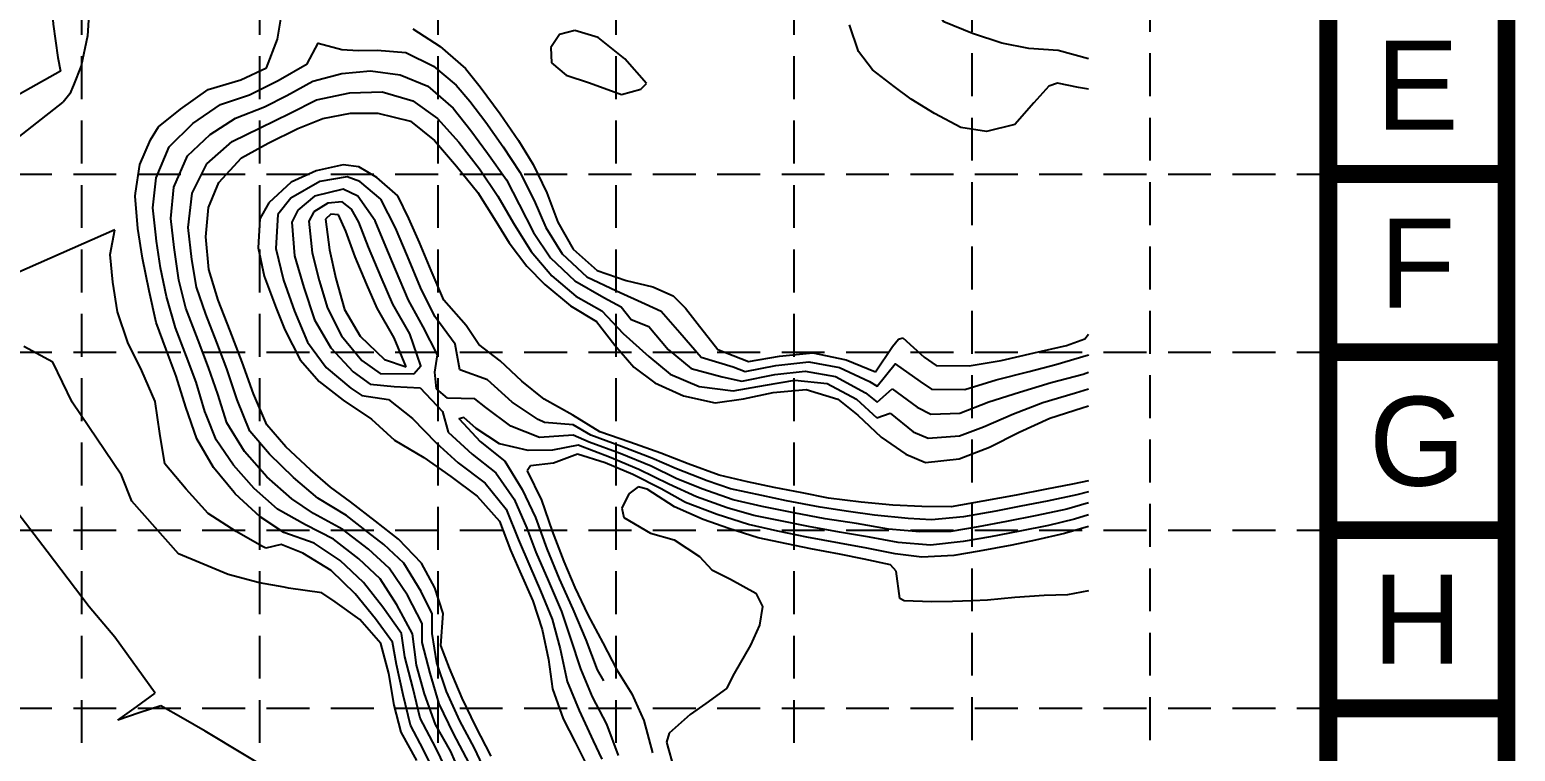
# Model space of a CAD drawing. Header units: inches. Extents: x 2387375 to 2389038, y 7083851 to 7084891.
# Drawn here: x 2388821.3 to 2389037.5, y 7084649.7 to 7084754.8 of the extents above; entities that cross this region are included whole.
import ezdxf
from ezdxf.enums import TextEntityAlignment as Align

# ---------------------------------------------------------------- set-up
doc = ezdxf.new("R2010")
doc.units = ezdxf.units.IN
doc.header["$MEASUREMENT"] = 0
doc.linetypes.add('HIDDEN', pattern=[0.375, 0.25, -0.125])
for name, color, linetype in [('BASE', 7, 'Continuous'), ('GRID', 254, 'HIDDEN'), ('JCTR1$0$TP-CT-MAJR', 251, 'Continuous'), ('JCTR1$0$TP-CT-MINR', 253, 'Continuous')]:
    doc.layers.add(name, color=color, linetype=linetype)
doc.styles.get("Standard").update_dxf_attribs({"font": 'ARIAL.TTF'})

msp = doc.modelspace()

# ---------------------------------------------------------------- linework, layer by layer
at = {"layer": 'BASE', "color": 9}
msp.add_line((2389010.32, 7084863.39), (2389010.32, 7083878.02), dxfattribs=at)
at = {"layer": 'BASE', "const_width": 2.59}
for points in [[(2387376.68, 7083852.09), (2389036.25, 7083852.09), (2389036.25, 7084889.32), (2387376.68, 7084889.32)], [(2387402.61, 7083878.02), (2389010.32, 7083878.02), (2389010.32, 7084863.39), (2387402.61, 7084863.39)]]:
    msp.add_lwpolyline(points, close=True, dxfattribs=at)
for points in [[(2389036.25, 7084733.74), (2389010.32, 7084733.74)], [(2389036.25, 7084707.81), (2389010.32, 7084707.81)], [(2389036.25, 7084681.88), (2389010.32, 7084681.88)], [(2389036.25, 7084655.94), (2389010.32, 7084655.94)]]:
    msp.add_lwpolyline(points, dxfattribs=at)
at = {"layer": 'GRID', "color": 252, "linetype": 'HIDDEN', "ltscale": 25}
for p, q in [((2388828.8, 7084863.39), (2388828.8, 7083955.7)), ((2388854.73, 7084863.39), (2388854.73, 7083955.7)), ((2388880.66, 7084863.39), (2388880.66, 7083955.7)), ((2388906.59, 7084863.39), (2388906.59, 7083955.7)), ((2388932.52, 7084863.39), (2388932.52, 7083955.7)), ((2388958.41, 7084863.82), (2388958.41, 7083955.7)), ((2388984.34, 7084863.82), (2388984.34, 7083955.7)), ((2387402.61, 7084733.74), (2389010.32, 7084733.74)), ((2387402.61, 7084707.81), (2389010.32, 7084707.81)), ((2387402.61, 7084681.88), (2389010.32, 7084681.88)), ((2387402.61, 7084655.94), (2389010.32, 7084655.94))]:
    msp.add_line(p, q, dxfattribs=at)
at = {"layer": 'JCTR1$0$TP-CT-MAJR', "color": 35, "elevation": 605}
for points in [[(2388825.65, 7084765.39), (2388825.61, 7084764.98), (2388824.32, 7084760.21), (2388824.67, 7084755.56), (2388825.36, 7084750.7), (2388825.72, 7084748.74)], [(2388975.39, 7084750.54), (2388970.99, 7084751.71), (2388966.72, 7084752.01), (2388962.81, 7084752.79), (2388958.5, 7084754.19), (2388954.35, 7084755.89), (2388952.35, 7084758.92), (2388951.18, 7084763.48), (2388951.4, 7084765.39)], [(2388839.62, 7084724.91), (2388839.18, 7084728.81), (2388839.69, 7084733.19), (2388841.58, 7084737.69), (2388845.02, 7084741.1), (2388849.04, 7084743.85), (2388853.28, 7084745.29), (2388857.45, 7084747.35), (2388861.67, 7084749.79), (2388863.26, 7084752.79), (2388866.68, 7084751.87), (2388869.09, 7084751.73), (2388871.83, 7084751.79), (2388876.04, 7084751.42), (2388880.03, 7084749.45), (2388883.36, 7084746.67), (2388885.34, 7084744.34), (2388887.64, 7084741.3), (2388890.17, 7084737.71), (2388892.62, 7084734.02), (2388894.68, 7084729.87), (2388896.38, 7084725.97), (2388898.8, 7084722.11), (2388902.38, 7084718.78), (2388906.67, 7084716.72), (2388910.88, 7084714.82), (2388913.17, 7084713.79), (2388915.89, 7084710.67), (2388919, 7084707.06), (2388923.67, 7084705.66), (2388925.44, 7084704.99), (2388929.9, 7084705.84), (2388934.68, 7084706.39), (2388939.17, 7084705.56), (2388943.52, 7084703.52), (2388944.63, 7084702.83), (2388947.27, 7084706.08), (2388950.9, 7084703.53), (2388952.56, 7084702.4), (2388957.41, 7084702.39), (2388961.96, 7084703.76), (2388966.76, 7084705.01), (2388970.66, 7084706), (2388975.39, 7084707.41), (2388975.39, 7084707.41)], [(2388846.99, 7084698.57), (2388846.76, 7084699.16), (2388845.49, 7084703.43), (2388844.08, 7084707.15), (2388842.47, 7084711.37), (2388841.16, 7084715.9), (2388840.32, 7084720.1), (2388839.73, 7084723.96), (2388839.62, 7084724.91)], [(2388887.83, 7084636.91), (2388887.79, 7084637.01), (2388885.81, 7084640.58), (2388884.48, 7084645.26), (2388882.56, 7084649.65), (2388880.33, 7084653.59), (2388878.75, 7084658.06), (2388877.56, 7084662.24), (2388876.99, 7084666.79), (2388874.71, 7084671.01), (2388872.3, 7084674.78), (2388869.19, 7084677.71), (2388865.5, 7084680.56), (2388861.42, 7084682.68), (2388857.35, 7084684.94), (2388853.93, 7084687.95), (2388850.95, 7084691.33), (2388848.38, 7084695.05), (2388846.99, 7084698.57)], [(2388975.39, 7084684.13), (2388973.35, 7084683.5), (2388969.6, 7084682.58), (2388965.43, 7084681.76), (2388961.15, 7084680.92), (2388957.18, 7084680.21), (2388952.38, 7084679.71), (2388947.69, 7084680.09), (2388943.52, 7084680.88), (2388939.15, 7084681.57), (2388934.62, 7084682.4), (2388930.3, 7084683.27), (2388926.69, 7084684.04), (2388922.79, 7084685.12), (2388918.34, 7084686.76), (2388914.3, 7084688.57), (2388909.93, 7084690.73), (2388905.68, 7084692.53), (2388901.09, 7084694.24), (2388897.37, 7084693.52), (2388893.81, 7084693.46), (2388889.67, 7084694.46), (2388886.24, 7084696.71), (2388884.44, 7084698.31), (2388883.77, 7084698.09), (2388886.83, 7084694.8), (2388890.42, 7084691.95), (2388892.94, 7084687.82), (2388894.9, 7084683.73), (2388896.54, 7084679.14), (2388898.35, 7084674.79), (2388900.33, 7084670.37), (2388902.22, 7084665.89), (2388903.88, 7084661.53), (2388904.8, 7084659.95)]]:
    msp.add_lwpolyline(points, dxfattribs=at)
at = {"layer": 'JCTR1$0$TP-CT-MAJR', "color": 35}
msp.add_lwpolyline([(2388825.72, 7084748.74), (2388781.7, 7084724.02)], dxfattribs=at)
at = {"layer": 'JCTR1$0$TP-CT-MAJR', "color": 35, "elevation": 605}
msp.add_lwpolyline([(2388877.19, 7084704.63), (2388878.22, 7084705.83), (2388876.59, 7084710.46), (2388874.13, 7084714.79), (2388872.43, 7084718.74), (2388870.59, 7084723.1), (2388869.17, 7084726.72), (2388868.13, 7084728.62), (2388866.73, 7084729.71), (2388864.67, 7084729.52), (2388862.61, 7084728.23), (2388861.88, 7084726.9), (2388862.36, 7084722.28), (2388863.4, 7084718.25), (2388864.6, 7084714.19), (2388866.66, 7084710.2), (2388869.6, 7084706.57), (2388872.28, 7084704.72), (2388877.19, 7084704.63)], close=True, dxfattribs=at)
at = {"layer": 'JCTR1$0$TP-CT-MINR', "color": 35}
for p, q in [((2388829.95, 7084758.49, 606), (2388829.65, 7084753.89, 606)), ((2388857.35, 7084753.36, 606), (2388858.03, 7084757.48, 606)), ((2388877.03, 7084754.87, 606), (2388881, 7084752.33, 606)), ((2388941.94, 7084751.59, 606), (2388940.6, 7084755.49, 606)), ((2388829.65, 7084753.89, 606), (2388828.74, 7084749.5, 606)), ((2388855.74, 7084749.22, 606), (2388857.35, 7084753.36, 606)), ((2388898.4, 7084754.04, 607), (2388897.13, 7084752.16, 607)), ((2388900.61, 7084754.65, 607), (2388898.4, 7084754.04, 607)), ((2388904.01, 7084753.64, 607), (2388900.61, 7084754.65, 607)), ((2388907.91, 7084750.52, 607), (2388904.01, 7084753.64, 607)), ((2388904.01, 7084753.64, 607), (2388904.01, 7084753.64, 607)), ((2388881, 7084752.33, 606), (2388884.72, 7084749.1, 606)), ((2388897.13, 7084752.16, 607), (2388897.23, 7084749.92, 607)), ((2388943.94, 7084748.94, 606), (2388941.94, 7084751.59, 606)), ((2388828.74, 7084749.5, 606), (2388827.62, 7084746.67, 606)), ((2388851.99, 7084747.46, 606), (2388855.74, 7084749.22, 606)), ((2388866.68, 7084748.37, 604), (2388870.88, 7084748.76, 604)), ((2388870.88, 7084748.76, 604), (2388875.18, 7084748.19, 604)), ((2388884.72, 7084749.1, 606), (2388886.85, 7084746.42, 606)), ((2388897.23, 7084749.92, 607), (2388899.38, 7084748.14, 607)), ((2388911.05, 7084746.93, 607), (2388907.91, 7084750.52, 607)), ((2388947.13, 7084746.49, 606), (2388943.94, 7084748.94, 606)), ((2388827.62, 7084746.67, 606), (2388827.12, 7084745.4, 606)), ((2388847.22, 7084746.04, 606), (2388851.99, 7084747.46, 606)), ((2388858.7, 7084745.19, 604), (2388862.46, 7084747.28, 604)), ((2388862.46, 7084747.28, 604), (2388866.68, 7084748.37, 604)), ((2388875.18, 7084748.19, 604), (2388879.24, 7084746.55, 604)), ((2388879.24, 7084746.55, 604), (2388882.89, 7084743.35, 604)), ((2388886.85, 7084746.42, 606), (2388889.77, 7084742.52, 606)), ((2388899.38, 7084748.14, 607), (2388902.78, 7084747, 607)), ((2388902.78, 7084747, 607), (2388907.44, 7084745.33, 607)), ((2388910.24, 7084746.12, 607), (2388911.05, 7084746.93, 607)), ((2388949.61, 7084744.63, 606), (2388947.13, 7084746.49, 606)), ((2388969.65, 7084746.52, 606), (2388967.47, 7084744.12, 606)), ((2388970.89, 7084746.98, 606), (2388969.65, 7084746.52, 606)), ((2388973.94, 7084746.36, 606), (2388970.89, 7084746.98, 606)), ((2388975.39, 7084746.1, 606), (2388973.94, 7084746.36, 606)), ((2388792.65, 7084718.21, 606), (2388826.15, 7084744.2, 606)), ((2388827.12, 7084745.4, 606), (2388826.15, 7084744.2, 606)), ((2388843.19, 7084743.17, 606), (2388847.22, 7084746.04, 606)), ((2388855.44, 7084743.53, 604), (2388858.7, 7084745.19, 604)), ((2388859.16, 7084742.59, 603), (2388863.03, 7084744.57, 603)), ((2388863.03, 7084744.57, 603), (2388867.87, 7084745.56, 603)), ((2388867.87, 7084745.56, 603), (2388872.58, 7084745.72, 603)), ((2388872.58, 7084745.72, 603), (2388877.05, 7084744.4, 603)), ((2388877.05, 7084744.4, 603), (2388880.64, 7084741.82, 603)), ((2388907.44, 7084745.33, 607), (2388910.24, 7084746.12, 607)), ((2388953, 7084742.55, 606), (2388949.61, 7084744.63, 606)), ((2388967.47, 7084744.12, 606), (2388964.69, 7084740.97, 606)), ((2388840, 7084740.63, 606), (2388843.19, 7084743.17, 606)), ((2388851.22, 7084741.86, 604), (2388855.44, 7084743.53, 604)), ((2388854.83, 7084740.48, 603), (2388859.16, 7084742.59, 603)), ((2388863.93, 7084741.81, 602), (2388867.94, 7084742.62, 602)), ((2388867.94, 7084742.62, 602), (2388871.93, 7084742.61, 602)), ((2388871.93, 7084742.61, 602), (2388876.72, 7084741.45, 602)), ((2388882.89, 7084743.35, 604), (2388885.5, 7084740.07, 604)), ((2388889.77, 7084742.52, 606), (2388892.43, 7084738.65, 606)), ((2388956.83, 7084740.54, 606), (2388953, 7084742.55, 606)), ((2388838.85, 7084738.73, 606), (2388840, 7084740.63, 606)), ((2388847.51, 7084739.51, 604), (2388851.22, 7084741.86, 604)), ((2388850.73, 7084738.48, 603), (2388854.83, 7084740.48, 603)), ((2388855.99, 7084738.22, 602), (2388860.27, 7084740.35, 602)), ((2388860.27, 7084740.35, 602), (2388863.93, 7084741.81, 602)), ((2388876.72, 7084741.45, 602), (2388880.21, 7084738.62, 602)), ((2388880.64, 7084741.82, 603), (2388883.71, 7084738.37, 603)), ((2388885.5, 7084740.07, 604), (2388887.92, 7084736.78, 604)), ((2388960.55, 7084739.92, 606), (2388956.83, 7084740.54, 606)), ((2388964.69, 7084740.97, 606), (2388960.55, 7084739.92, 606)), ((2388837.31, 7084735.11, 606), (2388838.85, 7084738.73, 606)), ((2388844.23, 7084736.39, 604), (2388847.51, 7084739.51, 604)), ((2388847.03, 7084735.21, 603), (2388850.73, 7084738.48, 603)), ((2388852.1, 7084736.08, 602), (2388855.99, 7084738.22, 602)), ((2388880.21, 7084738.62, 602), (2388883.41, 7084734.91, 602)), ((2388883.71, 7084738.37, 603), (2388886.75, 7084734.48, 603)), ((2388892.43, 7084738.65, 606), (2388894.57, 7084735.13, 606)), ((2388842.26, 7084731.83, 604), (2388844.23, 7084736.39, 604)), ((2388848.77, 7084732.53, 602), (2388852.1, 7084736.08, 602)), ((2388887.92, 7084736.78, 604), (2388890.68, 7084732.9, 604)), ((2388836.67, 7084730.98, 606), (2388837.31, 7084735.11, 606)), ((2388844.92, 7084730.95, 603), (2388847.03, 7084735.21, 603)), ((2388862.95, 7084734.23, 602), (2388859.32, 7084732.56, 602)), ((2388866.88, 7084735.1, 602), (2388862.95, 7084734.23, 602)), ((2388867.47, 7084733.32, 603), (2388863.52, 7084732.66, 603)), ((2388869.17, 7084734.81, 602), (2388866.88, 7084735.1, 602)), ((2388869.32, 7084732.64, 603), (2388867.47, 7084733.32, 603)), ((2388871.81, 7084733.24, 602), (2388869.17, 7084734.81, 602)), ((2388874.87, 7084730.55, 602), (2388871.81, 7084733.24, 602)), ((2388883.41, 7084734.91, 602), (2388886.52, 7084731.04, 602)), ((2388886.75, 7084734.48, 603), (2388889.39, 7084730.52, 603)), ((2388894.57, 7084735.13, 606), (2388896.54, 7084731, 606)), ((2388841.78, 7084727.29, 604), (2388842.26, 7084731.83, 604)), ((2388847.28, 7084728.85, 602), (2388848.77, 7084732.53, 602)), ((2388859.32, 7084732.56, 602), (2388856.09, 7084729.56, 602)), ((2388863.52, 7084732.66, 603), (2388859.29, 7084730.23, 603)), ((2388866.91, 7084731.56, 604), (2388862.7, 7084730.52, 604)), ((2388869.01, 7084730.53, 604), (2388866.91, 7084731.56, 604)), ((2388872.38, 7084730.07, 603), (2388869.32, 7084732.64, 603)), ((2388890.68, 7084732.9, 604), (2388892.54, 7084729.32, 604)), ((2388836.6, 7084730.54, 606), (2388836.67, 7084730.98, 606)), ((2388836.98, 7084725.79, 606), (2388836.6, 7084730.54, 606)), ((2388844.34, 7084725.98, 603), (2388844.92, 7084730.95, 603)), ((2388856.09, 7084729.56, 602), (2388854.74, 7084727.22, 602)), ((2388859.29, 7084730.23, 603), (2388857.39, 7084727.84, 603)), ((2388862.7, 7084730.52, 604), (2388860.29, 7084728.5, 604)), ((2388871.54, 7084726.95, 604), (2388869.01, 7084730.53, 604)), ((2388874.49, 7084725.89, 603), (2388872.38, 7084730.07, 603)), ((2388876.44, 7084727.29, 602), (2388874.87, 7084730.55, 602)), ((2388886.52, 7084731.04, 602), (2388889.11, 7084726.86, 602)), ((2388889.39, 7084730.52, 603), (2388891.7, 7084726.58, 603)), ((2388892.54, 7084729.32, 604), (2388894.61, 7084725.23, 604)), ((2388896.54, 7084731, 606), (2388898.14, 7084726.72, 606)), ((2388842.29, 7084723.06, 604), (2388841.78, 7084727.29, 604)), ((2388846.88, 7084724.61, 602), (2388847.28, 7084728.85, 602)), ((2388854.74, 7084727.22, 602), (2388854.54, 7084722.98, 602)), ((2388857.39, 7084727.84, 603), (2388857.08, 7084722.92, 603)), ((2388860.29, 7084728.5, 604), (2388859.43, 7084726.71, 604)), ((2388865.1, 7084727.9, 606), (2388864.34, 7084727.18, 606)), ((2388864.34, 7084727.18, 606), (2388864.89, 7084722.71, 606)), ((2388866.22, 7084727.81, 606), (2388865.1, 7084727.9, 606)), ((2388867.28, 7084725.44, 606), (2388866.22, 7084727.81, 606)), ((2388873.11, 7084723.17, 604), (2388871.54, 7084726.95, 604)), ((2388878, 7084723.76, 602), (2388876.44, 7084727.29, 602)), ((2388889.11, 7084726.86, 602), (2388891.08, 7084723.74, 602)), ((2388833.66, 7084725.63, 607), (2388789.01, 7084705.98, 607)), ((2388832.96, 7084722.04, 607), (2388833.66, 7084725.63, 607)), ((2388837.7, 7084721.51, 606), (2388836.98, 7084725.79, 606)), ((2388844.85, 7084721.3, 603), (2388844.34, 7084725.98, 603)), ((2388847.32, 7084719.84, 602), (2388846.88, 7084724.61, 602)), ((2388859.43, 7084726.71, 604), (2388859.82, 7084721.85, 604)), ((2388868.64, 7084721.7, 606), (2388867.28, 7084725.44, 606)), ((2388876.28, 7084721.8, 603), (2388874.49, 7084725.89, 603)), ((2388891.7, 7084726.58, 603), (2388894.28, 7084722.46, 603)), ((2388894.61, 7084725.23, 604), (2388897.09, 7084721.54, 604)), ((2388898.14, 7084726.72, 606), (2388900.37, 7084722.82, 606)), ((2388842.98, 7084718.29, 604), (2388842.29, 7084723.06, 604)), ((2388854.54, 7084722.98, 602), (2388855.4, 7084718.88, 602)), ((2388857.08, 7084722.92, 603), (2388858.2, 7084718.29, 603)), ((2388864.89, 7084722.71, 606), (2388865.83, 7084718.51, 606)), ((2388874.53, 7084719.84, 604), (2388873.11, 7084723.17, 604)), ((2388879.72, 7084719.69, 602), (2388878, 7084723.76, 602)), ((2388891.08, 7084723.74, 602), (2388893.63, 7084720.31, 602)), ((2388894.28, 7084722.46, 603), (2388897.29, 7084718.93, 603)), ((2388900.37, 7084722.82, 606), (2388903.87, 7084719.7, 606)), ((2388833.35, 7084718.01, 607), (2388832.96, 7084722.04, 607)), ((2388838.64, 7084716.74, 606), (2388837.7, 7084721.51, 606)), ((2388845.55, 7084717.29, 603), (2388844.85, 7084721.3, 603)), ((2388859.82, 7084721.85, 604), (2388861.19, 7084717.24, 604)), ((2388870.32, 7084717.64, 606), (2388868.64, 7084721.7, 606)), ((2388878.17, 7084717.24, 603), (2388876.28, 7084721.8, 603)), ((2388893.63, 7084720.31, 602), (2388896.27, 7084717.64, 602)), ((2388897.09, 7084721.54, 604), (2388900.61, 7084718.17, 604)), ((2388844.01, 7084714.19, 604), (2388842.98, 7084718.29, 604)), ((2388848.7, 7084715.38, 602), (2388847.32, 7084719.84, 602)), ((2388855.4, 7084718.88, 602), (2388857.16, 7084714.22, 602)), ((2388858.2, 7084718.29, 603), (2388859.83, 7084713.79, 603)), ((2388865.83, 7084718.51, 606), (2388867.08, 7084714, 606)), ((2388876.42, 7084715.38, 604), (2388874.53, 7084719.84, 604)), ((2388881.53, 7084715.36, 602), (2388879.72, 7084719.69, 602)), ((2388897.29, 7084718.93, 603), (2388900.79, 7084715.97, 603)), ((2388900.61, 7084718.17, 604), (2388904.85, 7084715.78, 604)), ((2388903.87, 7084719.7, 606), (2388908.1, 7084718.24, 606)), ((2388908.1, 7084718.24, 606), (2388911.98, 7084717.34, 606)), ((2388834.05, 7084713.7, 607), (2388833.35, 7084718.01, 607)), ((2388839.67, 7084712.1, 606), (2388838.64, 7084716.74, 606)), ((2388846.89, 7084713.33, 603), (2388845.55, 7084717.29, 603)), ((2388861.19, 7084717.24, 604), (2388862.73, 7084712.52, 604)), ((2388871.84, 7084714.19, 606), (2388870.32, 7084717.64, 606)), ((2388880.26, 7084712.98, 603), (2388878.17, 7084717.24, 603)), ((2388896.27, 7084717.64, 602), (2388900, 7084714.56, 602)), ((2388900.79, 7084715.97, 603), (2388904.57, 7084713.83, 603)), ((2388911.98, 7084717.34, 606), (2388914.95, 7084716.03, 606)), ((2388914.95, 7084716.03, 606), (2388916.74, 7084714.2, 606)), ((2388845.77, 7084709.53, 604), (2388844.01, 7084714.19, 604)), ((2388850.44, 7084710.89, 602), (2388848.7, 7084715.38, 602)), ((2388857.16, 7084714.22, 602), (2388858.38, 7084711.05, 602)), ((2388859.83, 7084713.79, 603), (2388861.71, 7084709.28, 603)), ((2388867.08, 7084714, 606), (2388869.37, 7084710.13, 606)), ((2388874.32, 7084709.9, 606), (2388871.84, 7084714.19, 606)), ((2388878.54, 7084711.51, 604), (2388876.42, 7084715.38, 604)), ((2388884.82, 7084711.67, 602), (2388881.53, 7084715.36, 602)), ((2388900, 7084714.56, 602), (2388903.76, 7084712.26, 602)), ((2388904.57, 7084713.83, 603), (2388907.68, 7084710.51, 603)), ((2388904.85, 7084715.78, 604), (2388907.35, 7084714.41, 604)), ((2388907.35, 7084714.41, 604), (2388908.81, 7084712.56, 604)), ((2388916.74, 7084714.2, 606), (2388918.44, 7084712.02, 606)), ((2388835.53, 7084709.23, 607), (2388834.05, 7084713.7, 607)), ((2388841.1, 7084708.17, 606), (2388839.67, 7084712.1, 606)), ((2388848.48, 7084709.22, 603), (2388846.89, 7084713.33, 603)), ((2388862.73, 7084712.52, 604), (2388865.1, 7084708.44, 604)), ((2388883.22, 7084708.99, 603), (2388880.26, 7084712.98, 603)), ((2388886.64, 7084708.92, 602), (2388884.82, 7084711.67, 602)), ((2388903.76, 7084712.26, 602), (2388906.45, 7084708.81, 602)), ((2388908.81, 7084712.56, 604), (2388911.4, 7084711.56, 604)), ((2388918.44, 7084712.02, 606), (2388921.42, 7084708.21, 606)), ((2388847.29, 7084705.56, 604), (2388845.77, 7084709.53, 604)), ((2388852.21, 7084706.35, 602), (2388850.44, 7084710.89, 602)), ((2388858.38, 7084711.05, 602), (2388860.63, 7084706.67, 602)), ((2388869.37, 7084710.13, 606), (2388872.91, 7084706.75, 606)), ((2388876.07, 7084705.66, 606), (2388874.32, 7084709.9, 606)), ((2388880.64, 7084707.43, 604), (2388878.54, 7084711.51, 604)), ((2388907.68, 7084710.51, 603), (2388911.4, 7084707.19, 603)), ((2388911.4, 7084711.56, 604), (2388914.2, 7084708.17, 604)), ((2388946.87, 7084708.62, 606), (2388947.73, 7084709.69, 606)), ((2388947.73, 7084709.69, 606), (2388948.38, 7084709.91, 606)), ((2388948.38, 7084709.91, 606), (2388951.5, 7084707.07, 606)), ((2388972.19, 7084708.76, 606), (2388974.85, 7084709.76, 606)), ((2388974.85, 7084709.76, 606), (2388975.39, 7084710.43, 606)), ((2388824.64, 7084706.36, 608), (2388820.39, 7084708.62, 608)), ((2388837.56, 7084705.09, 607), (2388835.53, 7084709.23, 607)), ((2388842.56, 7084704.31, 606), (2388841.1, 7084708.17, 606)), ((2388849.97, 7084705.37, 603), (2388848.48, 7084709.22, 603)), ((2388861.71, 7084709.28, 603), (2388864.41, 7084705.59, 603)), ((2388865.1, 7084708.44, 604), (2388868.33, 7084704.93, 604)), ((2388880.25, 7084704.88, 604), (2388880.64, 7084707.43, 604)), ((2388883.9, 7084705.25, 603), (2388883.22, 7084708.99, 603)), ((2388889.77, 7084706.55, 602), (2388886.64, 7084708.92, 602)), ((2388906.45, 7084708.81, 602), (2388909.19, 7084705.62, 602)), ((2388914.2, 7084708.17, 604), (2388917.55, 7084705.42, 604)), ((2388921.42, 7084708.21, 606), (2388925.93, 7084706.43, 606)), ((2388930.42, 7084707.2, 606), (2388935.29, 7084707.7, 606)), ((2388935.29, 7084707.7, 606), (2388940.13, 7084706.71, 606)), ((2388944.38, 7084704.94, 606), (2388946.87, 7084708.62, 606)), ((2388962.71, 7084706.58, 606), (2388967.52, 7084707.69, 606)), ((2388967.52, 7084707.69, 606), (2388972.19, 7084708.76, 606)), ((2388827.44, 7084700.51, 608), (2388824.64, 7084706.36, 608)), ((2388848.63, 7084701.69, 604), (2388847.29, 7084705.56, 604)), ((2388851.47, 7084700.88, 603), (2388849.97, 7084705.37, 603)), ((2388853.82, 7084701.74, 602), (2388852.21, 7084706.35, 602)), ((2388860.63, 7084706.67, 602), (2388863.41, 7084703.53, 602)), ((2388864.41, 7084705.59, 603), (2388868, 7084702.54, 603)), ((2388872.91, 7084706.75, 606), (2388876.07, 7084705.66, 606)), ((2388876.07, 7084705.66, 606), (2388876.07, 7084705.66, 606)), ((2388887.92, 7084703.77, 603), (2388883.9, 7084705.25, 603)), ((2388892.92, 7084703.59, 602), (2388889.77, 7084706.55, 602)), ((2388909.19, 7084705.62, 602), (2388912.28, 7084703.34, 602)), ((2388911.4, 7084707.19, 603), (2388914.52, 7084704.58, 603)), ((2388917.55, 7084705.42, 604), (2388922.07, 7084704.2, 604)), ((2388925.93, 7084706.43, 606), (2388930.42, 7084707.2, 606)), ((2388940.13, 7084706.71, 606), (2388944.38, 7084704.94, 606)), ((2388951.5, 7084707.07, 606), (2388953.21, 7084705.88, 606)), ((2388953.21, 7084705.88, 606), (2388958.05, 7084705.8, 606)), ((2388958.05, 7084705.8, 606), (2388962.71, 7084706.58, 606)), ((2388839.52, 7084700.6, 607), (2388837.56, 7084705.09, 607)), ((2388843.99, 7084699.8, 606), (2388842.56, 7084704.31, 606)), ((2388863.41, 7084703.53, 602), (2388866.87, 7084700.79, 602)), ((2388868.33, 7084704.93, 604), (2388870.81, 7084703.15, 604)), ((2388870.81, 7084703.15, 604), (2388874.33, 7084702.8, 604)), ((2388880.47, 7084702.45, 604), (2388880.25, 7084704.88, 604)), ((2388891.5, 7084700.54, 603), (2388887.92, 7084703.77, 603)), ((2388896.18, 7084700.96, 602), (2388892.92, 7084703.59, 602)), ((2388912.28, 7084703.34, 602), (2388916.43, 7084701.45, 602)), ((2388914.52, 7084704.58, 603), (2388918.72, 7084702.79, 603)), ((2388922.07, 7084704.2, 604), (2388924.94, 7084703.56, 604)), ((2388923.66, 7084702.17, 603), (2388928.37, 7084703.01, 603)), ((2388924.94, 7084703.56, 604), (2388929.76, 7084704.54, 604)), ((2388928.37, 7084703.01, 603), (2388932.67, 7084703.71, 603)), ((2388929.76, 7084704.54, 604), (2388934.17, 7084705.06, 604)), ((2388932.67, 7084703.71, 603), (2388937.36, 7084703.26, 603)), ((2388934.17, 7084705.06, 604), (2388938.58, 7084704.27, 604)), ((2388937.36, 7084703.26, 603), (2388941.63, 7084700.95, 603)), ((2388938.58, 7084704.27, 604), (2388942.95, 7084701.89, 604)), ((2388965.37, 7084702, 604), (2388969.98, 7084703.37, 604)), ((2388969.98, 7084703.37, 604), (2388974.63, 7084704.62, 604)), ((2388974.63, 7084704.62, 604), (2388975.39, 7084704.89, 604)), ((2388849.95, 7084697.49, 604), (2388848.63, 7084701.69, 604)), ((2388853.3, 7084696.31, 603), (2388851.47, 7084700.88, 603)), ((2388855.76, 7084697.21, 602), (2388853.82, 7084701.74, 602)), ((2388868, 7084702.54, 603), (2388869.61, 7084701.48, 603)), ((2388869.61, 7084701.48, 603), (2388873.5, 7084700.91, 603)), ((2388873.5, 7084700.91, 603), (2388876.97, 7084698.15, 603)), ((2388874.33, 7084702.8, 604), (2388878.09, 7084702.61, 604)), ((2388878.09, 7084702.61, 604), (2388881.36, 7084699.17, 604)), ((2388882.09, 7084701.12, 604), (2388880.47, 7084702.45, 604)), ((2388886.08, 7084700.99, 604), (2388882.09, 7084701.12, 604)), ((2388887.65, 7084699.74, 604), (2388886.08, 7084700.99, 604)), ((2388900.33, 7084698.65, 602), (2388896.18, 7084700.96, 602)), ((2388916.43, 7084701.45, 602), (2388921.04, 7084700.44, 602)), ((2388918.72, 7084702.79, 603), (2388923.66, 7084702.17, 603)), ((2388921.04, 7084700.44, 602), (2388925.19, 7084700.99, 602)), ((2388925.19, 7084700.99, 602), (2388929.48, 7084701.95, 602)), ((2388929.48, 7084701.95, 602), (2388934.3, 7084702.36, 602)), ((2388934.3, 7084702.36, 602), (2388938.93, 7084700.97, 602)), ((2388938.93, 7084700.97, 602), (2388941.81, 7084698.63, 602)), ((2388941.63, 7084700.95, 603), (2388944.6, 7084698.24, 603)), ((2388942.95, 7084701.89, 604), (2388944.62, 7084700.54, 604)), ((2388944.62, 7084700.54, 604), (2388946.81, 7084702.47, 604)), ((2388946.81, 7084702.47, 604), (2388950.48, 7084699.79, 604)), ((2388960.92, 7084700.58, 604), (2388965.37, 7084702, 604)), ((2388968.78, 7084700.45, 603), (2388973.5, 7084701.87, 603)), ((2388973.5, 7084701.87, 603), (2388975.39, 7084702.45, 603)), ((2388834.63, 7084689.88, 608), (2388827.44, 7084700.51, 608)), ((2388840.18, 7084695.95, 607), (2388839.52, 7084700.6, 607)), ((2388845.61, 7084695.2, 606), (2388843.99, 7084699.8, 606)), ((2388866.87, 7084700.79, 602), (2388871.01, 7084698.05, 602)), ((2388881.36, 7084699.17, 604), (2388882.2, 7084696.15, 604)), ((2388891.29, 7084697.03, 604), (2388887.65, 7084699.74, 604)), ((2388895.28, 7084698.02, 603), (2388891.5, 7084700.54, 603)), ((2388904.24, 7084696.18, 602), (2388900.33, 7084698.65, 602)), ((2388944.6, 7084698.24, 603), (2388946.55, 7084698.93, 603)), ((2388946.55, 7084698.93, 603), (2388949.86, 7084696.2, 603)), ((2388950.48, 7084699.79, 604), (2388952.47, 7084698.79, 604)), ((2388952.47, 7084698.79, 604), (2388956.67, 7084698.94, 604)), ((2388956.67, 7084698.94, 604), (2388960.92, 7084700.58, 604)), ((2388960.14, 7084696.91, 603), (2388964.49, 7084698.82, 603)), ((2388964.49, 7084698.82, 603), (2388968.78, 7084700.45, 603)), ((2388969.79, 7084698.18, 602), (2388974.48, 7084699.72, 602)), ((2388974.48, 7084699.72, 602), (2388975.39, 7084699.98, 602)), ((2388852.52, 7084693.35, 604), (2388849.95, 7084697.49, 604)), ((2388858.54, 7084694.03, 602), (2388855.76, 7084697.21, 602)), ((2388871.01, 7084698.05, 602), (2388874.38, 7084695, 602)), ((2388876.97, 7084698.15, 603), (2388880.44, 7084694.6, 603)), ((2388895.47, 7084695.36, 604), (2388891.29, 7084697.03, 604)), ((2388896.21, 7084697.55, 603), (2388895.28, 7084698.02, 603)), ((2388900.37, 7084697.2, 603), (2388896.21, 7084697.55, 603)), ((2388902.96, 7084695.72, 603), (2388900.37, 7084697.2, 603)), ((2388941.81, 7084698.63, 602), (2388945.23, 7084695.41, 602)), ((2388956.62, 7084695.6, 603), (2388960.14, 7084696.91, 603)), ((2388965.33, 7084696.16, 602), (2388969.79, 7084698.18, 602)), ((2388823.78, 7084678.76, 609), (2388811.63, 7084694.67, 609)), ((2388840.93, 7084691.55, 607), (2388840.18, 7084695.95, 607)), ((2388848.02, 7084691.03, 606), (2388845.61, 7084695.2, 606)), ((2388856.18, 7084692.93, 603), (2388853.3, 7084696.31, 603)), ((2388874.38, 7084695, 602), (2388878.63, 7084692.48, 602)), ((2388880.44, 7084694.6, 603), (2388883.65, 7084691.68, 603)), ((2388882.2, 7084696.15, 604), (2388885.69, 7084692.93, 604)), ((2388900.4, 7084695.74, 604), (2388895.47, 7084695.36, 604)), ((2388902.7, 7084694.69, 604), (2388900.4, 7084695.74, 604)), ((2388907.23, 7084693.03, 604), (2388902.7, 7084694.69, 604)), ((2388907.4, 7084694.07, 603), (2388902.96, 7084695.72, 603)), ((2388908.63, 7084694.72, 602), (2388904.24, 7084696.18, 602)), ((2388913.12, 7084693.09, 602), (2388908.63, 7084694.72, 602)), ((2388945.23, 7084695.41, 602), (2388948.79, 7084692.95, 602)), ((2388949.86, 7084696.2, 603), (2388952.07, 7084695.26, 603)), ((2388952.07, 7084695.26, 603), (2388956.62, 7084695.6, 603)), ((2388960.97, 7084693.98, 602), (2388965.33, 7084696.16, 602)), ((2388855.77, 7084689.63, 604), (2388852.52, 7084693.35, 604)), ((2388859.65, 7084689.53, 603), (2388856.18, 7084692.93, 603)), ((2388862.14, 7084690.66, 602), (2388858.54, 7084694.03, 602)), ((2388878.63, 7084692.48, 602), (2388882.55, 7084689.72, 602)), ((2388885.69, 7084692.93, 604), (2388889.13, 7084690.25, 604)), ((2388901.03, 7084692.96, 606), (2388897.5, 7084691.64, 606)), ((2388905.04, 7084691.68, 606), (2388901.03, 7084692.96, 606)), ((2388911.73, 7084691.18, 604), (2388907.23, 7084693.03, 604)), ((2388911.83, 7084692.35, 603), (2388907.4, 7084694.07, 603)), ((2388915.43, 7084690.79, 603), (2388911.83, 7084692.35, 603)), ((2388917.13, 7084691.56, 602), (2388913.12, 7084693.09, 602)), ((2388948.79, 7084692.95, 602), (2388951.66, 7084691.72, 602)), ((2388951.66, 7084691.72, 602), (2388956.58, 7084692.25, 602)), ((2388956.58, 7084692.25, 602), (2388960.97, 7084693.98, 602)), ((2388844.04, 7084687.87, 607), (2388840.93, 7084691.55, 607)), ((2388851, 7084687.37, 606), (2388848.02, 7084691.03, 606)), ((2388865.04, 7084688.16, 602), (2388862.14, 7084690.66, 602)), ((2388883.65, 7084691.68, 603), (2388887.58, 7084688.72, 603)), ((2388889.13, 7084690.25, 604), (2388891.79, 7084686.38, 604)), ((2388894.19, 7084691.26, 606), (2388893.66, 7084690.54, 606)), ((2388893.66, 7084690.54, 606), (2388895.79, 7084686.25, 606)), ((2388897.5, 7084691.64, 606), (2388894.19, 7084691.26, 606)), ((2388909.07, 7084689.97, 606), (2388905.04, 7084691.68, 606)), ((2388915.36, 7084689.41, 604), (2388911.73, 7084691.18, 604)), ((2388919.89, 7084689.09, 603), (2388915.43, 7084690.79, 603)), ((2388921.63, 7084689.9, 602), (2388917.13, 7084691.56, 602)), ((2388836.11, 7084686.1, 608), (2388834.63, 7084689.88, 608)), ((2388847.26, 7084684.32, 607), (2388844.04, 7084687.87, 607)), ((2388859.41, 7084686.44, 604), (2388855.77, 7084689.63, 604)), ((2388863.19, 7084686.54, 603), (2388859.65, 7084689.53, 603)), ((2388867.94, 7084686, 602), (2388865.04, 7084688.16, 602)), ((2388882.55, 7084689.72, 602), (2388886.39, 7084686.83, 602)), ((2388887.58, 7084688.72, 603), (2388890.64, 7084684.94, 603)), ((2388909.85, 7084688.2, 607), (2388908.46, 7084687.15, 607)), ((2388913.18, 7084687.89, 606), (2388909.07, 7084689.97, 606)), ((2388911.14, 7084687.84, 607), (2388909.85, 7084688.2, 607)), ((2388915.15, 7084685.28, 607), (2388911.14, 7084687.84, 607)), ((2388916.75, 7084685.92, 606), (2388913.18, 7084687.89, 606)), ((2388919.12, 7084687.92, 604), (2388915.36, 7084689.41, 604)), ((2388923.69, 7084686.32, 604), (2388919.12, 7084687.92, 604)), ((2388923.28, 7084687.92, 603), (2388919.89, 7084689.09, 603)), ((2388925.74, 7084688.91, 602), (2388921.63, 7084689.9, 602)), ((2388927.86, 7084686.91, 603), (2388923.28, 7084687.92, 603)), ((2388929.62, 7084688.1, 602), (2388925.74, 7084688.91, 602)), ((2388933.71, 7084687.3, 602), (2388929.62, 7084688.1, 602)), ((2388969.3, 7084687.84, 602), (2388964.86, 7084687, 602)), ((2388973.07, 7084688.56, 602), (2388969.3, 7084687.84, 602)), ((2388975.39, 7084689.07, 602), (2388973.07, 7084688.56, 602)), ((2388842.94, 7084678.42, 608), (2388836.11, 7084686.1, 608)), ((2388851.16, 7084687.18, 606), (2388851, 7084687.37, 606)), ((2388854.83, 7084683.84, 606), (2388851.16, 7084687.18, 606)), ((2388862.57, 7084684.32, 604), (2388859.41, 7084686.44, 604)), ((2388867.39, 7084684, 603), (2388863.19, 7084686.54, 603)), ((2388871.61, 7084683.18, 602), (2388867.94, 7084686, 602)), ((2388886.39, 7084686.83, 602), (2388889.66, 7084683.17, 602)), ((2388891.79, 7084686.38, 604), (2388893.61, 7084682.15, 604)), ((2388895.79, 7084686.25, 606), (2388897.33, 7084681.72, 606)), ((2388908.46, 7084687.15, 607), (2388907.48, 7084685.1, 607)), ((2388921.32, 7084684.16, 606), (2388916.75, 7084685.92, 606)), ((2388927.88, 7084685.34, 604), (2388923.69, 7084686.32, 604)), ((2388931.45, 7084686.17, 603), (2388927.86, 7084686.91, 603)), ((2388936.36, 7084685.22, 603), (2388931.45, 7084686.17, 603)), ((2388937.57, 7084686.56, 602), (2388933.71, 7084687.3, 602)), ((2388942.29, 7084685.98, 602), (2388937.57, 7084686.56, 602)), ((2388946.92, 7084685.51, 602), (2388942.29, 7084685.98, 602)), ((2388960.01, 7084686.11, 602), (2388955.42, 7084685.28, 602)), ((2388964.86, 7084687, 602), (2388960.01, 7084686.11, 602)), ((2388969.4, 7084686.09, 603), (2388965.56, 7084685.36, 603)), ((2388973.7, 7084687.03, 603), (2388969.4, 7084686.09, 603)), ((2388975.39, 7084685.84, 604), (2388972.23, 7084684.92, 604)), ((2388975.39, 7084687.45, 603), (2388973.7, 7084687.03, 603)), ((2388851.3, 7084681.69, 607), (2388847.26, 7084684.32, 607)), ((2388858.26, 7084681.52, 606), (2388854.83, 7084683.84, 606)), ((2388866.83, 7084682, 604), (2388862.57, 7084684.32, 604)), ((2388870.5, 7084681.61, 603), (2388867.39, 7084684, 603)), ((2388890.64, 7084684.94, 603), (2388892.44, 7084680.48, 603)), ((2388907.48, 7084685.1, 607), (2388907.77, 7084683.73, 607)), ((2388907.77, 7084683.73, 607), (2388911.65, 7084681.44, 607)), ((2388919.3, 7084683.43, 607), (2388915.15, 7084685.28, 607)), ((2388925.92, 7084682.7, 606), (2388921.32, 7084684.16, 606)), ((2388932.49, 7084684.39, 604), (2388927.88, 7084685.34, 604)), ((2388937.06, 7084683.51, 604), (2388932.49, 7084684.39, 604)), ((2388940.48, 7084684.58, 603), (2388936.36, 7084685.22, 603)), ((2388941.62, 7084682.83, 604), (2388937.06, 7084683.51, 604)), ((2388944.25, 7084684.09, 603), (2388940.48, 7084684.58, 603)), ((2388949.13, 7084683.58, 603), (2388944.25, 7084684.09, 603)), ((2388951.12, 7084685.32, 602), (2388946.92, 7084685.51, 602)), ((2388952.57, 7084683.41, 603), (2388949.13, 7084683.58, 603)), ((2388955.42, 7084685.28, 602), (2388951.12, 7084685.32, 602)), ((2388957.19, 7084683.8, 603), (2388952.57, 7084683.41, 603)), ((2388961.9, 7084684.66, 603), (2388957.19, 7084683.8, 603)), ((2388965.56, 7084685.36, 603), (2388961.9, 7084684.66, 603)), ((2388967.87, 7084684.02, 604), (2388963.47, 7084683.16, 604)), ((2388972.23, 7084684.92, 604), (2388967.87, 7084684.02, 604)), ((2388855.16, 7084679.52, 607), (2388851.3, 7084681.69, 607)), ((2388862.68, 7084679.97, 606), (2388858.26, 7084681.52, 606)), ((2388870.56, 7084679.1, 604), (2388866.83, 7084682, 604)), ((2388872.79, 7084679.78, 603), (2388870.5, 7084681.61, 603)), ((2388874.94, 7084680.55, 602), (2388871.61, 7084683.18, 602)), ((2388889.66, 7084683.17, 602), (2388891.26, 7084678.97, 602)), ((2388893.61, 7084682.15, 604), (2388894.94, 7084678.7, 604)), ((2388897.33, 7084681.72, 606), (2388899.04, 7084677.32, 606)), ((2388911.65, 7084681.44, 607), (2388915.07, 7084680.47, 607)), ((2388923.06, 7084682.11, 607), (2388919.3, 7084683.43, 607)), ((2388927.32, 7084680.79, 607), (2388923.06, 7084682.11, 607)), ((2388930.17, 7084681.73, 606), (2388925.92, 7084682.7, 606)), ((2388934.39, 7084680.87, 606), (2388930.17, 7084681.73, 606)), ((2388946.28, 7084682.02, 604), (2388941.62, 7084682.83, 604)), ((2388950.84, 7084681.66, 604), (2388946.28, 7084682.02, 604)), ((2388955.37, 7084681.7, 604), (2388950.84, 7084681.66, 604)), ((2388959.36, 7084682.39, 604), (2388955.37, 7084681.7, 604)), ((2388963.47, 7084683.16, 604), (2388959.36, 7084682.39, 604)), ((2388971.92, 7084681.39, 606), (2388967.68, 7084680.41, 606)), ((2388975.39, 7084682.42, 606), (2388971.92, 7084681.39, 606)), ((2388855.62, 7084679.26, 607), (2388855.16, 7084679.52, 607)), ((2388857.89, 7084679.79, 607), (2388855.62, 7084679.26, 607)), ((2388861.03, 7084678.54, 607), (2388857.89, 7084679.79, 607)), ((2388866.45, 7084677.46, 606), (2388862.68, 7084679.97, 606)), ((2388875.74, 7084677.09, 603), (2388872.79, 7084679.78, 603)), ((2388878.31, 7084677.07, 602), (2388874.94, 7084680.55, 602)), ((2388892.44, 7084680.48, 603), (2388894.07, 7084676.62, 603)), ((2388915.07, 7084680.47, 607), (2388918.77, 7084678.06, 607)), ((2388931.49, 7084679.89, 607), (2388927.32, 7084680.79, 607)), ((2388934.98, 7084679.18, 607), (2388931.49, 7084679.89, 607)), ((2388939.15, 7084679.97, 606), (2388934.39, 7084680.87, 606)), ((2388939.16, 7084678.38, 607), (2388934.98, 7084679.18, 607)), ((2388943.15, 7084679.27, 606), (2388939.15, 7084679.97, 606)), ((2388947.24, 7084678.45, 606), (2388943.15, 7084679.27, 606)), ((2388964.23, 7084679.72, 606), (2388959.47, 7084678.82, 606)), ((2388967.68, 7084680.41, 606), (2388964.23, 7084679.72, 606)), ((2388829.9, 7084670.74, 609), (2388823.78, 7084678.76, 609)), ((2388846.09, 7084677.12, 608), (2388842.94, 7084678.42, 608)), ((2388850.13, 7084675.44, 608), (2388846.09, 7084677.12, 608)), ((2388865.17, 7084676, 607), (2388861.03, 7084678.54, 607)), ((2388869.87, 7084674.25, 606), (2388866.45, 7084677.46, 606)), ((2388873.6, 7084676.36, 604), (2388870.56, 7084679.1, 604)), ((2388878.25, 7084672.93, 603), (2388875.74, 7084677.09, 603)), ((2388880.23, 7084673.47, 602), (2388878.31, 7084677.07, 602)), ((2388891.26, 7084678.97, 602), (2388892.63, 7084675.87, 602)), ((2388894.94, 7084678.7, 604), (2388896.77, 7084674.46, 604)), ((2388899.04, 7084677.32, 606), (2388900.6, 7084673.52, 606)), ((2388918.77, 7084678.06, 607), (2388920.59, 7084676.11, 607)), ((2388942.76, 7084677.66, 607), (2388939.16, 7084678.38, 607)), ((2388946.6, 7084676.83, 607), (2388942.76, 7084677.66, 607)), ((2388951.14, 7084677.94, 606), (2388947.24, 7084678.45, 606)), ((2388955.79, 7084678.21, 606), (2388951.14, 7084677.94, 606)), ((2388959.47, 7084678.82, 606), (2388955.79, 7084678.21, 606)), ((2388854.72, 7084674.21, 608), (2388850.13, 7084675.44, 608)), ((2388868.65, 7084672.63, 607), (2388865.17, 7084676, 607)), ((2388876.26, 7084672.4, 604), (2388873.6, 7084676.36, 604)), ((2388892.63, 7084675.87, 602), (2388894.51, 7084671.6, 602)), ((2388894.07, 7084676.62, 603), (2388895.64, 7084673.03, 603)), ((2388920.59, 7084676.11, 607), (2388923.3, 7084674.76, 607)), ((2388947.39, 7084675.93, 607), (2388946.6, 7084676.83, 607)), ((2388947.96, 7084671.95, 607), (2388947.39, 7084675.93, 607)), ((2388858.32, 7084673.56, 608), (2388854.72, 7084674.21, 608)), ((2388858.93, 7084673.45, 608), (2388858.32, 7084673.56, 608)), ((2388863.78, 7084672.75, 608), (2388858.93, 7084673.45, 608)), ((2388865.72, 7084671.47, 608), (2388863.78, 7084672.75, 608)), ((2388872.66, 7084670.68, 606), (2388869.87, 7084674.25, 606)), ((2388879.86, 7084669.69, 603), (2388878.25, 7084672.93, 603)), ((2388881.43, 7084669.77, 602), (2388880.23, 7084673.47, 602)), ((2388895.64, 7084673.03, 603), (2388897.32, 7084668.9, 603)), ((2388896.77, 7084674.46, 604), (2388898.69, 7084670.05, 604)), ((2388900.6, 7084673.52, 606), (2388902.53, 7084669.57, 606)), ((2388923.3, 7084674.76, 607), (2388926.95, 7084672.71, 607)), ((2388926.95, 7084672.71, 607), (2388927.94, 7084670.75, 607)), ((2388975.39, 7084673.07, 607), (2388972.35, 7084672.48, 607)), ((2388833.64, 7084666.31, 609), (2388829.9, 7084670.74, 609)), ((2388869.31, 7084668.89, 608), (2388865.72, 7084671.47, 608)), ((2388871.62, 7084668.98, 607), (2388868.65, 7084672.63, 607)), ((2388875.38, 7084666.83, 606), (2388872.66, 7084670.68, 606)), ((2388878.41, 7084668.3, 604), (2388876.26, 7084672.4, 604)), ((2388894.51, 7084671.6, 602), (2388895.86, 7084667.43, 602)), ((2388927.94, 7084670.75, 607), (2388927.52, 7084668.06, 607)), ((2388948.58, 7084671.6, 607), (2388947.96, 7084671.95, 607)), ((2388952.55, 7084671.44, 607), (2388948.58, 7084671.6, 607)), ((2388955.61, 7084671.49, 607), (2388952.55, 7084671.44, 607)), ((2388958.5, 7084671.57, 607), (2388955.61, 7084671.49, 607)), ((2388960.69, 7084671.67, 607), (2388958.5, 7084671.57, 607)), ((2388964.69, 7084672.1, 607), (2388960.69, 7084671.67, 607)), ((2388968.96, 7084672.38, 607), (2388964.69, 7084672.1, 607)), ((2388972.35, 7084672.48, 607), (2388968.96, 7084672.38, 607)), ((2388872.36, 7084665.36, 608), (2388869.31, 7084668.89, 608)), ((2388874.09, 7084665.58, 607), (2388871.62, 7084668.98, 607)), ((2388879.83, 7084666.82, 603), (2388879.86, 7084669.69, 603)), ((2388881.1, 7084665.1, 602), (2388881.43, 7084669.77, 602)), ((2388897.32, 7084668.9, 603), (2388898.49, 7084664.62, 603)), ((2388898.69, 7084670.05, 604), (2388899.98, 7084666.11, 604)), ((2388902.53, 7084669.57, 606), (2388904.72, 7084665.49, 606)), ((2388839.52, 7084658.14, 609), (2388833.64, 7084666.31, 609)), ((2388875.85, 7084663.44, 606), (2388875.38, 7084666.83, 606)), ((2388878.38, 7084665.52, 604), (2388878.41, 7084668.3, 604)), ((2388880.53, 7084662.54, 603), (2388879.83, 7084666.82, 603)), ((2388895.86, 7084667.43, 602), (2388896.81, 7084663.03, 602)), ((2388927.52, 7084668.06, 607), (2388926.19, 7084665.13, 607)), ((2388873.54, 7084660.99, 608), (2388872.36, 7084665.36, 608)), ((2388874.68, 7084662.33, 607), (2388874.09, 7084665.58, 607)), ((2388879.54, 7084661.04, 604), (2388878.38, 7084665.52, 604)), ((2388882.38, 7084661.8, 602), (2388881.1, 7084665.1, 602)), ((2388898.49, 7084664.62, 603), (2388899.5, 7084659.86, 603)), ((2388899.98, 7084666.11, 604), (2388901.46, 7084661.7, 604)), ((2388904.72, 7084665.49, 606), (2388906.75, 7084661.54, 606)), ((2388926.19, 7084665.13, 607), (2388923.8, 7084660.99, 607)), ((2388875.63, 7084657.92, 607), (2388874.68, 7084662.33, 607)), ((2388877.02, 7084658.99, 606), (2388875.85, 7084663.44, 606)), ((2388881.93, 7084658.4, 603), (2388880.53, 7084662.54, 603)), ((2388896.81, 7084663.03, 602), (2388897.39, 7084658.76, 602)), ((2388874.34, 7084656.38, 608), (2388873.54, 7084660.99, 608)), ((2388880.87, 7084656.59, 604), (2388879.54, 7084661.04, 604)), ((2388884.2, 7084657.44, 602), (2388882.38, 7084661.8, 602)), ((2388899.5, 7084659.86, 603), (2388901.25, 7084655.64, 603)), ((2388901.46, 7084661.7, 604), (2388903.16, 7084657.6, 604)), ((2388906.75, 7084661.54, 606), (2388908.92, 7084658.06, 606)), ((2388923.8, 7084660.99, 607), (2388922.69, 7084658.82, 607)), ((2388836.8, 7084656.17, 609), (2388839.52, 7084658.14, 609)), ((2388876.7, 7084653.48, 607), (2388875.63, 7084657.92, 607)), ((2388878.09, 7084654.52, 606), (2388877.02, 7084658.99, 606)), ((2388883.87, 7084654.13, 603), (2388881.93, 7084658.4, 603)), ((2388897.39, 7084658.76, 602), (2388898.92, 7084654.4, 602)), ((2388903.16, 7084657.6, 604), (2388905.24, 7084653.61, 604)), ((2388908.92, 7084658.06, 606), (2388910.68, 7084654.16, 606)), ((2388922.69, 7084658.82, 607), (2388919.7, 7084656.63, 607)), ((2388834.07, 7084654.19, 609), (2388836.8, 7084656.17, 609)), ((2388840.33, 7084656.32, 609), (2388837.2, 7084655.26, 609)), ((2388843.58, 7084654.46, 609), (2388840.33, 7084656.32, 609)), ((2388875.32, 7084652.45, 608), (2388874.34, 7084656.38, 608)), ((2388882.96, 7084652.28, 604), (2388880.87, 7084656.59, 604)), ((2388886.14, 7084653.38, 602), (2388884.2, 7084657.44, 602)), ((2388901.25, 7084655.64, 603), (2388903.29, 7084651.22, 603)), ((2388919.7, 7084656.63, 607), (2388917.39, 7084655.02, 607)), ((2388837.2, 7084655.26, 609), (2388834.07, 7084654.19, 609)), ((2388846.82, 7084652.59, 609), (2388843.58, 7084654.46, 609)), ((2388878.57, 7084649.9, 607), (2388876.7, 7084653.48, 607)), ((2388880.38, 7084650.17, 606), (2388878.09, 7084654.52, 606)), ((2388885.99, 7084650.12, 603), (2388883.87, 7084654.13, 603)), ((2388888.42, 7084648.96, 602), (2388886.14, 7084653.38, 602)), ((2388898.92, 7084654.4, 602), (2388900.65, 7084650.99, 602)), ((2388905.24, 7084653.61, 604), (2388906.91, 7084649.09, 604)), ((2388910.68, 7084654.16, 606), (2388911.95, 7084649.46, 606)), ((2388917.39, 7084655.02, 607), (2388914.36, 7084652.34, 607)), ((2388858.24, 7084645.74, 609), (2388846.82, 7084652.59, 609)), ((2388877.61, 7084648.35, 608), (2388875.32, 7084652.45, 608)), ((2388885.25, 7084647.93, 604), (2388882.96, 7084652.28, 604)), ((2388903.29, 7084651.22, 603), (2388904.53, 7084648.53, 603)), ((2388914.36, 7084652.34, 607), (2388913.99, 7084651.01, 607)), ((2388880.79, 7084645.5, 607), (2388878.57, 7084649.9, 607)), ((2388882.48, 7084645.86, 606), (2388880.38, 7084650.17, 606)), ((2388887.97, 7084646.02, 603), (2388885.99, 7084650.12, 603)), ((2388900.65, 7084650.99, 602), (2388902.16, 7084647.98, 602)), ((2388913.99, 7084651.01, 607), (2388915.06, 7084647.03, 607))]:
    msp.add_line(p, q, dxfattribs=at)

# ---------------------------------------------------------------- texts
at = {"layer": 'BASE'}
for s, p in [('E', (2389023.28, 7084746.7)), ('F', (2389023.28, 7084720.77)), ('G', (2389023.28, 7084694.84)), ('H', (2389023.28, 7084668.91))]:
    msp.add_text(s, height=12.97, dxfattribs=at).set_placement(p, align=Align.MIDDLE_CENTER)

doc.saveas('drawing.dxf')
